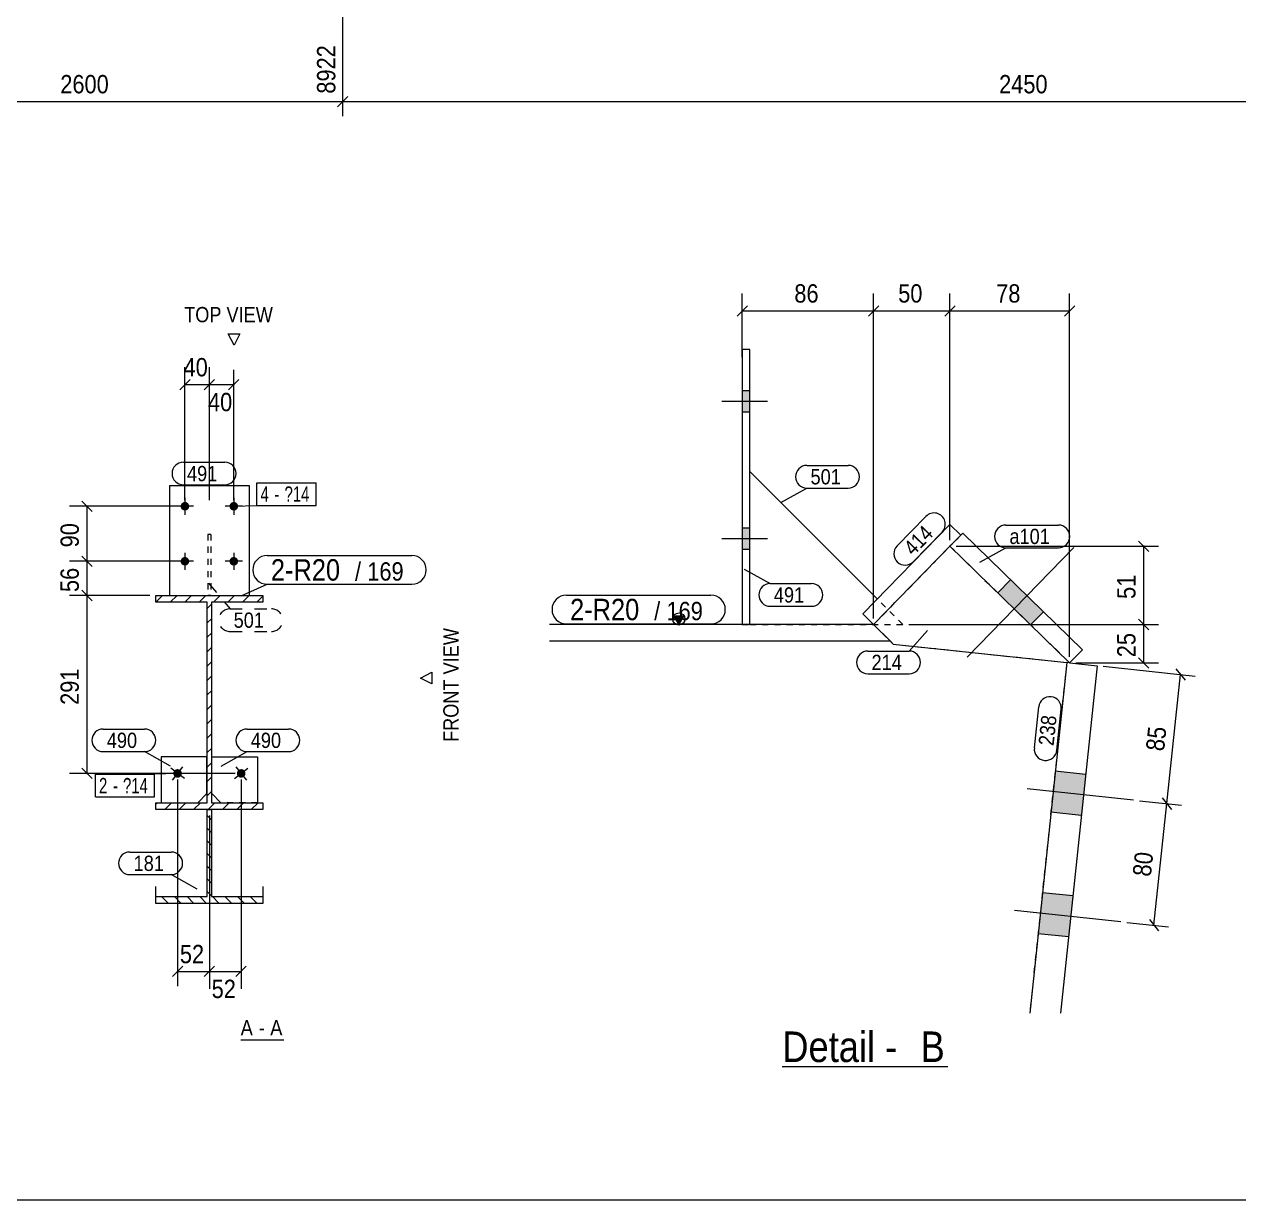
# Model space of a CAD drawing. Header units: millimetres. Extents: x 2 to 825, y 1 to 579.
# Drawn here: x 418.2 to 616.8, y 5 to 197.3 of the extents above; entities that cross this region are included whole.
import ezdxf

# ---------------------------------------------------------------- set-up
doc = ezdxf.new("R2010")
doc.units = ezdxf.units.MM
for name, pattern in [('XKITLINE00', [0]), ('XKITLINE01', [4, 1, -1, 1, -1]), ('XKITLINE02', [4, 2, -2])]:
    doc.linetypes.add(name, pattern=pattern)
for name, color, linetype, lineweight in [('Bolt', 3, 'Continuous', 0), ('BoltMark', 7, 'Continuous', 0), ('Dimensions', 7, 'Continuous', 0), ('DrawingSheet', 5, 'Continuous', 0), ('OtherObjectType', 7, 'Continuous', 0), ('Part', 2, 'Continuous', 0), ('PartMark', 7, 'Continuous', 0)]:
    doc.layers.add(name, color=color, linetype=linetype, lineweight=lineweight)
doc.styles.add('ARIAL', font='ARIAL.TTF')
doc.styles.add('ARIAL_NARROW', font='ARIALN.TTF')

# ---------------------------------------------------------------- blocks, each defined once
blk = doc.blocks.new('*A6')
at = {"layer": 'Part', "color": 7, "linetype": 'XKITLINE00', "lineweight": 0}
for p, q in [((439.7, 102.74), (440.8, 103.84)), ((442.06, 102.74), (443.16, 103.84)), ((444.42, 102.74), (445.52, 103.84)), ((446.78, 102.74), (447.88, 103.84)), ((449.13, 102.74), (450.23, 103.84)), ((451.49, 102.74), (452.59, 103.84)), ((453.85, 102.74), (454.95, 103.84)), ((456.21, 102.74), (457.2, 103.74)), ((439.7, 102.74), (439.7, 102.74)), ((448.1, 101.71), (448.8, 102.41)), ((448.1, 99.35), (448.8, 100.05)), ((448.1, 97), (448.8, 97.7)), ((448.1, 94.64), (448.8, 95.34)), ((448.1, 92.28), (448.8, 92.98)), ((448.1, 89.92), (448.8, 90.62)), ((448.1, 87.57), (448.8, 88.27)), ((448.1, 85.21), (448.8, 85.91)), ((448.1, 82.85), (448.8, 83.55)), ((448.1, 80.49), (448.8, 81.19)), ((448.1, 78.14), (448.8, 78.84)), ((448.1, 75.78), (448.8, 76.48)), ((448.1, 73.42), (448.8, 74.12)), ((448.1, 71.06), (448.8, 71.76)), ((439.71, 69.74), (439.91, 69.94)), ((441.16, 68.84), (442.26, 69.94)), ((443.52, 68.84), (444.62, 69.94)), ((445.88, 68.84), (446.98, 69.94)), ((448.24, 68.84), (449.34, 69.94)), ((450.59, 68.84), (451.69, 69.94)), ((452.95, 68.84), (454.05, 69.94)), ((455.31, 68.84), (456.41, 69.94))]:
    blk.add_line(p, q, dxfattribs=at)
blk = doc.blocks.new('*A7')
at = {"layer": 'Part', "color": 7, "linetype": 'XKITLINE00', "lineweight": 0}
for p, q in [((448.8, 67.14), (448.1, 67.84)), ((448.8, 65.07), (448.1, 65.77)), ((448.8, 63), (448.1, 63.7)), ((448.8, 60.93), (448.1, 61.63)), ((448.8, 58.86), (448.1, 59.56)), ((448.8, 56.79), (448.1, 57.49)), ((440.74, 54.5), (440.66, 54.58)), ((441.78, 53.47), (440.74, 54.5)), ((443.85, 53.47), (442.73, 54.58)), ((445.92, 53.47), (444.8, 54.58)), ((447.99, 53.47), (446.87, 54.58)), ((448.8, 54.72), (448.1, 55.42)), ((450.06, 53.47), (448.94, 54.58)), ((452.13, 53.47), (451.01, 54.58)), ((454.2, 53.47), (453.08, 54.58)), ((456.27, 53.47), (455.15, 54.58))]:
    blk.add_line(p, q, dxfattribs=at)
blk = doc.blocks.new('*A124')
at = {"layer": 'Bolt'}
for points in [[(535.63, 137.35), (536.88, 137.35), (536.88, 133.85), (535.63, 133.85)], [(535.63, 137.35), (536.88, 137.35), (536.88, 133.85), (535.63, 133.85)], [(535.63, 114.85), (536.88, 114.85), (536.88, 111.35), (535.63, 111.35)], [(535.63, 114.85), (536.88, 114.85), (536.88, 111.35), (535.63, 111.35)]]:
    blk.add_hatch(color=3, dxfattribs=at).paths.add_polyline_path(points, flags=17)
at = {"layer": 'Bolt', "color": 3, "linetype": 'XKITLINE00', "lineweight": 0}
for p, q in [((536.88, 137.35), (535.63, 137.35)), ((536.88, 137.35), (535.63, 137.35)), ((539.78, 135.6), (532.28, 135.6)), ((539.78, 135.6), (532.28, 135.6)), ((536.88, 133.85), (535.63, 133.85)), ((536.88, 133.85), (535.63, 133.85)), ((536.88, 114.85), (535.63, 114.85)), ((536.88, 114.85), (535.63, 114.85)), ((539.78, 113.1), (532.28, 113.1)), ((539.78, 113.1), (532.28, 113.1)), ((536.88, 111.35), (535.63, 111.35)), ((536.88, 111.35), (535.63, 111.35))]:
    blk.add_line(p, q, dxfattribs=at)
blk = doc.blocks.new('*A125')
at = {"layer": 'Bolt'}
for points in [[(591.09, 67.87), (586.11, 68.4), (586.82, 75.11), (591.8, 74.58)], [(591.09, 67.87), (586.11, 68.4), (586.82, 75.11), (591.8, 74.58)], [(588.99, 47.98), (584.02, 48.51), (584.73, 55.22), (589.7, 54.7)], [(588.99, 47.98), (584.02, 48.51), (584.73, 55.22), (589.7, 54.7)]]:
    blk.add_hatch(color=3, dxfattribs=at).paths.add_polyline_path(points, flags=17)
at = {"layer": 'Bolt', "color": 3, "linetype": 'XKITLINE00', "lineweight": 0}
for p, q in [((591.8, 74.58), (586.82, 75.11)), ((591.8, 74.58), (586.82, 75.11)), ((599.65, 70.36), (582.24, 72.2)), ((599.65, 70.36), (582.24, 72.2)), ((591.09, 67.87), (586.11, 68.4)), ((591.09, 67.87), (586.11, 68.4)), ((589.7, 54.7), (584.73, 55.22)), ((589.7, 54.7), (584.73, 55.22)), ((597.55, 50.47), (580.14, 52.31)), ((597.55, 50.47), (580.14, 52.31)), ((588.99, 47.98), (584.02, 48.51)), ((588.99, 47.98), (584.02, 48.51))]:
    blk.add_line(p, q, dxfattribs=at)
blk = doc.blocks.new('*A126')
at = {"layer": 'Bolt'}
blk.add_hatch(color=3, dxfattribs=at).paths.add_polyline_path([(584.9, 101.19), (582.8, 99.04), (577.43, 104.28), (579.53, 106.43)], flags=17)
blk.add_hatch(color=3, dxfattribs=at).paths.add_polyline_path([(584.9, 101.19), (582.8, 99.04), (577.43, 104.28), (579.53, 106.43)], flags=17)
at = {"layer": 'Bolt', "color": 3, "linetype": 'XKITLINE00', "lineweight": 0}
for p, q in [((589.89, 111.68), (572.44, 93.78)), ((589.89, 111.68), (572.44, 93.78)), ((579.53, 106.43), (577.43, 104.28)), ((579.53, 106.43), (577.43, 104.28)), ((584.9, 101.19), (582.8, 99.04)), ((584.9, 101.19), (582.8, 99.04))]:
    blk.add_line(p, q, dxfattribs=at)
blk = doc.blocks.new('*A127')
at = {"layer": 'Part'}
blk.add_hatch(color=2, dxfattribs=at).paths.add_polyline_path([(524.46, 100.5), (526.06, 100.5), (525.26, 99.1)], flags=17)
at = {"layer": 'Part', "color": 2, "linetype": 'XKITLINE00', "lineweight": 0}
for p, q in [((525.26, 99.1), (524.46, 100.5)), ((524.46, 100.5), (526.06, 100.5)), ((526.06, 100.5), (525.26, 99.1)), ((557.12, 99.1), (504.11, 99.1)), ((559.87, 96.35), (557.12, 99.1)), ((559.87, 96.35), (504.11, 96.35))]:
    blk.add_line(p, q, dxfattribs=at)
at = {"layer": 'Part', "color": 7, "linetype": 'XKITLINE01', "lineweight": 0}
for p, q in [((557.12, 99.09), (504.11, 99.09)), ((557.12, 99.1), (557.12, 99.09)), ((557.12, 99.09), (560.34, 95.88)), ((560.34, 95.88), (588.7, 92.89)), ((588.7, 92.89), (582.65, 35.52))]:
    blk.add_line(p, q, dxfattribs=at)
at = {"layer": 'Part', "color": 2, "linetype": 'XKITLINE00', "lineweight": 0}
blk.add_circle((525.26, 100), 1, dxfattribs=at)
blk = doc.blocks.new('*A128')
at = {"layer": 'Part', "color": 2, "linetype": 'XKITLINE00', "lineweight": 0}
blk.add_line((536.88, 124.1), (557.71, 103.27), dxfattribs=at)
at = {"layer": 'Part', "color": 7, "linetype": 'XKITLINE01', "lineweight": 0}
for p, q in [((536.88, 99.1), (536.88, 124.1)), ((561.88, 99.1), (557.71, 103.27)), ((536.88, 99.1), (561.88, 99.1))]:
    blk.add_line(p, q, dxfattribs=at)
blk = doc.blocks.new('*A129')
at = {"layer": 'Part', "color": 2, "linetype": 'XKITLINE00', "lineweight": 0}
for p, q in [((536.88, 144.1), (535.63, 144.1)), ((535.63, 144.1), (535.63, 99.1)), ((536.88, 99.1), (536.88, 144.1))]:
    blk.add_line(p, q, dxfattribs=at)
at = {"layer": 'Part', "color": 7, "linetype": 'XKITLINE01', "lineweight": 0}
blk.add_line((535.63, 99.1), (536.88, 99.1), dxfattribs=at)
blk = doc.blocks.new('*A130')
at = {"layer": 'Part', "color": 2, "linetype": 'XKITLINE00', "lineweight": 0}
for p, q in [((588.7, 92.89), (582.65, 35.52)), ((593.67, 92.36), (587.68, 35.52)), ((589.17, 92.84), (588.7, 92.89)), ((589.19, 92.83), (593.67, 92.36))]:
    blk.add_line(p, q, dxfattribs=at)
at = {"layer": 'Part', "color": 7, "linetype": 'XKITLINE01', "lineweight": 0}
for p, q in [((589.17, 92.84), (589.19, 92.83)), ((589.19, 92.83), (589.17, 92.84))]:
    blk.add_line(p, q, dxfattribs=at)
blk = doc.blocks.new('*A131')
at = {"layer": 'Part', "color": 2, "linetype": 'XKITLINE00', "lineweight": 0}
for p, q in [((571.71, 114.05), (569.61, 111.9)), ((591.28, 94.97), (571.71, 114.05)), ((569.61, 111.9), (589.18, 92.82)), ((589.18, 92.82), (591.28, 94.97))]:
    blk.add_line(p, q, dxfattribs=at)
blk = doc.blocks.new('*A132')
at = {"layer": 'Part', "color": 2, "linetype": 'XKITLINE00', "lineweight": 0}
for p, q in [((569.57, 115.43), (555.33, 100.83)), ((571.36, 113.69), (569.57, 115.43)), ((569.61, 111.9), (557.12, 99.09)), ((557.12, 99.09), (555.33, 100.83))]:
    blk.add_line(p, q, dxfattribs=at)
at = {"layer": 'Part', "color": 7, "linetype": 'XKITLINE01', "lineweight": 0}
blk.add_line((571.36, 113.69), (569.61, 111.9), dxfattribs=at)
blk = doc.blocks.new('*A133')
at = {"layer": 'Part', "color": 7, "linetype": 'XKITLINE01', "lineweight": 0}
for p, q in [((557.12, 99.09), (569.61, 111.9)), ((569.61, 111.9), (589.18, 92.82)), ((557.12, 99.09), (559.87, 96.35)), ((589.18, 92.82), (588.7, 92.88))]:
    blk.add_line(p, q, dxfattribs=at)
at = {"layer": 'Part', "color": 2, "linetype": 'XKITLINE00', "lineweight": 0}
for p, q in [((559.87, 96.35), (560.34, 95.88)), ((560.34, 95.88), (588.7, 92.88))]:
    blk.add_line(p, q, dxfattribs=at)
blk = doc.blocks.new('*A160')
at = {"layer": 'Bolt'}
for points in [[(445.15, 118.4), (445.15, 118.37), (445.15, 118.34), (445.14, 118.3), (445.13, 118.27), (445.12, 118.24), (445.11, 118.2), (445.1, 118.17), (445.09, 118.14), (445.07, 118.11), (445.06, 118.08), (445.04, 118.05), (445.02, 118.02), (445, 117.99), (444.97, 117.97), (444.95, 117.94), (444.92, 117.92), (444.9, 117.9), (444.87, 117.88), (444.84, 117.86), (444.81, 117.84), (444.78, 117.82), (444.75, 117.81), (444.72, 117.79), (444.69, 117.78), (444.66, 117.77), (444.62, 117.76), (444.59, 117.75), (444.56, 117.75), (444.52, 117.74), (444.49, 117.74), (444.45, 117.74), (444.42, 117.74), (444.39, 117.74), (444.35, 117.75), (444.32, 117.75), (444.28, 117.76), (444.25, 117.77), (444.22, 117.78), (444.19, 117.79), (444.16, 117.81), (444.12, 117.82), (444.09, 117.84), (444.07, 117.86), (444.04, 117.88), (444.01, 117.9), (443.98, 117.92), (443.96, 117.94), (443.94, 117.97), (443.91, 117.99), (443.89, 118.02), (443.87, 118.05), (443.85, 118.08), (443.84, 118.11), (443.82, 118.14), (443.81, 118.17), (443.8, 118.2), (443.78, 118.24), (443.78, 118.27), (443.77, 118.3), (443.76, 118.34), (443.76, 118.37), (443.76, 118.4), (443.75, 118.44), (443.76, 118.47), (443.76, 118.51), (443.76, 118.54), (443.77, 118.58), (443.78, 118.61), (443.78, 118.64), (443.8, 118.67), (443.81, 118.71), (443.82, 118.74), (443.84, 118.77), (443.85, 118.8), (443.87, 118.83), (443.89, 118.86), (443.91, 118.88), (443.94, 118.91), (443.96, 118.93), (443.98, 118.96), (444.01, 118.98), (444.04, 119), (444.07, 119.02), (444.09, 119.04), (444.12, 119.06), (444.16, 119.07), (444.19, 119.09), (444.22, 119.1), (444.25, 119.11), (444.28, 119.12), (444.32, 119.13), (444.35, 119.13), (444.39, 119.14), (444.42, 119.14), (444.45, 119.14), (444.49, 119.14), (444.52, 119.14), (444.56, 119.13), (444.59, 119.13), (444.62, 119.12), (444.66, 119.11), (444.69, 119.1), (444.72, 119.09), (444.75, 119.07), (444.78, 119.06), (444.81, 119.04), (444.84, 119.02), (444.87, 119), (444.9, 118.98), (444.92, 118.96), (444.95, 118.93), (444.97, 118.91), (445, 118.88), (445.02, 118.86), (445.04, 118.83), (445.06, 118.8), (445.07, 118.77), (445.09, 118.74), (445.1, 118.71), (445.11, 118.67), (445.12, 118.64), (445.13, 118.61), (445.14, 118.58), (445.15, 118.54), (445.15, 118.51), (445.15, 118.47), (445.15, 118.44)], [(453.15, 118.4), (453.15, 118.37), (453.15, 118.34), (453.14, 118.3), (453.13, 118.27), (453.12, 118.24), (453.11, 118.2), (453.1, 118.17), (453.09, 118.14), (453.07, 118.11), (453.06, 118.08), (453.04, 118.05), (453.02, 118.02), (453, 117.99), (452.97, 117.97), (452.95, 117.94), (452.92, 117.92), (452.9, 117.9), (452.87, 117.88), (452.84, 117.86), (452.81, 117.84), (452.78, 117.82), (452.75, 117.81), (452.72, 117.79), (452.69, 117.78), (452.66, 117.77), (452.62, 117.76), (452.59, 117.75), (452.56, 117.75), (452.52, 117.74), (452.49, 117.74), (452.45, 117.74), (452.42, 117.74), (452.39, 117.74), (452.35, 117.75), (452.32, 117.75), (452.28, 117.76), (452.25, 117.77), (452.22, 117.78), (452.19, 117.79), (452.16, 117.81), (452.12, 117.82), (452.09, 117.84), (452.07, 117.86), (452.04, 117.88), (452.01, 117.9), (451.98, 117.92), (451.96, 117.94), (451.94, 117.97), (451.91, 117.99), (451.89, 118.02), (451.87, 118.05), (451.85, 118.08), (451.84, 118.11), (451.82, 118.14), (451.81, 118.17), (451.8, 118.2), (451.78, 118.24), (451.78, 118.27), (451.77, 118.3), (451.76, 118.34), (451.76, 118.37), (451.76, 118.4), (451.75, 118.44), (451.76, 118.47), (451.76, 118.51), (451.76, 118.54), (451.77, 118.58), (451.78, 118.61), (451.78, 118.64), (451.8, 118.67), (451.81, 118.71), (451.82, 118.74), (451.84, 118.77), (451.85, 118.8), (451.87, 118.83), (451.89, 118.86), (451.91, 118.88), (451.94, 118.91), (451.96, 118.93), (451.98, 118.96), (452.01, 118.98), (452.04, 119), (452.07, 119.02), (452.09, 119.04), (452.12, 119.06), (452.16, 119.07), (452.19, 119.09), (452.22, 119.1), (452.25, 119.11), (452.28, 119.12), (452.32, 119.13), (452.35, 119.13), (452.39, 119.14), (452.42, 119.14), (452.45, 119.14), (452.49, 119.14), (452.52, 119.14), (452.56, 119.13), (452.59, 119.13), (452.62, 119.12), (452.66, 119.11), (452.69, 119.1), (452.72, 119.09), (452.75, 119.07), (452.78, 119.06), (452.81, 119.04), (452.84, 119.02), (452.87, 119), (452.9, 118.98), (452.92, 118.96), (452.95, 118.93), (452.97, 118.91), (453, 118.88), (453.02, 118.86), (453.04, 118.83), (453.06, 118.8), (453.07, 118.77), (453.09, 118.74), (453.1, 118.71), (453.11, 118.67), (453.12, 118.64), (453.13, 118.61), (453.14, 118.58), (453.15, 118.54), (453.15, 118.51), (453.15, 118.47), (453.15, 118.44)], [(445.15, 109.4), (445.15, 109.37), (445.15, 109.34), (445.14, 109.3), (445.13, 109.27), (445.12, 109.24), (445.11, 109.2), (445.1, 109.17), (445.09, 109.14), (445.07, 109.11), (445.06, 109.08), (445.04, 109.05), (445.02, 109.02), (445, 108.99), (444.97, 108.97), (444.95, 108.94), (444.92, 108.92), (444.9, 108.9), (444.87, 108.88), (444.84, 108.86), (444.81, 108.84), (444.78, 108.82), (444.75, 108.81), (444.72, 108.79), (444.69, 108.78), (444.66, 108.77), (444.62, 108.76), (444.59, 108.75), (444.56, 108.75), (444.52, 108.74), (444.49, 108.74), (444.45, 108.74), (444.42, 108.74), (444.39, 108.74), (444.35, 108.75), (444.32, 108.75), (444.28, 108.76), (444.25, 108.77), (444.22, 108.78), (444.19, 108.79), (444.16, 108.81), (444.12, 108.82), (444.09, 108.84), (444.07, 108.86), (444.04, 108.88), (444.01, 108.9), (443.98, 108.92), (443.96, 108.94), (443.94, 108.97), (443.91, 108.99), (443.89, 109.02), (443.87, 109.05), (443.85, 109.08), (443.84, 109.11), (443.82, 109.14), (443.81, 109.17), (443.8, 109.2), (443.78, 109.24), (443.78, 109.27), (443.77, 109.3), (443.76, 109.34), (443.76, 109.37), (443.76, 109.4), (443.75, 109.44), (443.76, 109.47), (443.76, 109.51), (443.76, 109.54), (443.77, 109.58), (443.78, 109.61), (443.78, 109.64), (443.8, 109.67), (443.81, 109.71), (443.82, 109.74), (443.84, 109.77), (443.85, 109.8), (443.87, 109.83), (443.89, 109.86), (443.91, 109.88), (443.94, 109.91), (443.96, 109.93), (443.98, 109.96), (444.01, 109.98), (444.04, 110), (444.07, 110.02), (444.09, 110.04), (444.12, 110.06), (444.16, 110.07), (444.19, 110.09), (444.22, 110.1), (444.25, 110.11), (444.28, 110.12), (444.32, 110.13), (444.35, 110.13), (444.39, 110.14), (444.42, 110.14), (444.45, 110.14), (444.49, 110.14), (444.52, 110.14), (444.56, 110.13), (444.59, 110.13), (444.62, 110.12), (444.66, 110.11), (444.69, 110.1), (444.72, 110.09), (444.75, 110.07), (444.78, 110.06), (444.81, 110.04), (444.84, 110.02), (444.87, 110), (444.9, 109.98), (444.92, 109.96), (444.95, 109.93), (444.97, 109.91), (445, 109.88), (445.02, 109.86), (445.04, 109.83), (445.06, 109.8), (445.07, 109.77), (445.09, 109.74), (445.1, 109.71), (445.11, 109.67), (445.12, 109.64), (445.13, 109.61), (445.14, 109.58), (445.15, 109.54), (445.15, 109.51), (445.15, 109.47), (445.15, 109.44)], [(453.15, 109.4), (453.15, 109.37), (453.15, 109.34), (453.14, 109.3), (453.13, 109.27), (453.12, 109.24), (453.11, 109.2), (453.1, 109.17), (453.09, 109.14), (453.07, 109.11), (453.06, 109.08), (453.04, 109.05), (453.02, 109.02), (453, 108.99), (452.97, 108.97), (452.95, 108.94), (452.92, 108.92), (452.9, 108.9), (452.87, 108.88), (452.84, 108.86), (452.81, 108.84), (452.78, 108.82), (452.75, 108.81), (452.72, 108.79), (452.69, 108.78), (452.66, 108.77), (452.62, 108.76), (452.59, 108.75), (452.56, 108.75), (452.52, 108.74), (452.49, 108.74), (452.45, 108.74), (452.42, 108.74), (452.39, 108.74), (452.35, 108.75), (452.32, 108.75), (452.28, 108.76), (452.25, 108.77), (452.22, 108.78), (452.19, 108.79), (452.16, 108.81), (452.12, 108.82), (452.09, 108.84), (452.07, 108.86), (452.04, 108.88), (452.01, 108.9), (451.98, 108.92), (451.96, 108.94), (451.94, 108.97), (451.91, 108.99), (451.89, 109.02), (451.87, 109.05), (451.85, 109.08), (451.84, 109.11), (451.82, 109.14), (451.81, 109.17), (451.8, 109.2), (451.78, 109.24), (451.78, 109.27), (451.77, 109.3), (451.76, 109.34), (451.76, 109.37), (451.76, 109.4), (451.75, 109.44), (451.76, 109.47), (451.76, 109.51), (451.76, 109.54), (451.77, 109.58), (451.78, 109.61), (451.78, 109.64), (451.8, 109.67), (451.81, 109.71), (451.82, 109.74), (451.84, 109.77), (451.85, 109.8), (451.87, 109.83), (451.89, 109.86), (451.91, 109.88), (451.94, 109.91), (451.96, 109.93), (451.98, 109.96), (452.01, 109.98), (452.04, 110), (452.07, 110.02), (452.09, 110.04), (452.12, 110.06), (452.16, 110.07), (452.19, 110.09), (452.22, 110.1), (452.25, 110.11), (452.28, 110.12), (452.32, 110.13), (452.35, 110.13), (452.39, 110.14), (452.42, 110.14), (452.45, 110.14), (452.49, 110.14), (452.52, 110.14), (452.56, 110.13), (452.59, 110.13), (452.62, 110.12), (452.66, 110.11), (452.69, 110.1), (452.72, 110.09), (452.75, 110.07), (452.78, 110.06), (452.81, 110.04), (452.84, 110.02), (452.87, 110), (452.9, 109.98), (452.92, 109.96), (452.95, 109.93), (452.97, 109.91), (453, 109.88), (453.02, 109.86), (453.04, 109.83), (453.06, 109.8), (453.07, 109.77), (453.09, 109.74), (453.1, 109.71), (453.11, 109.67), (453.12, 109.64), (453.13, 109.61), (453.14, 109.58), (453.15, 109.54), (453.15, 109.51), (453.15, 109.47), (453.15, 109.44)]]:
    blk.add_hatch(color=3, dxfattribs=at).paths.add_polyline_path(points, flags=17)
at = {"layer": 'Bolt', "color": 3, "linetype": 'XKITLINE00', "lineweight": 0}
for p, q in [((444.45, 119.84), (444.45, 117.04)), ((452.45, 119.84), (452.45, 117.04)), ((445.85, 118.44), (443.05, 118.44)), ((453.85, 118.44), (451.05, 118.44)), ((445.85, 109.44), (443.05, 109.44)), ((444.45, 110.84), (444.45, 108.04)), ((453.85, 109.44), (451.05, 109.44)), ((452.45, 110.84), (452.45, 108.04))]:
    blk.add_line(p, q, dxfattribs=at)
blk = doc.blocks.new('*A161')
at = {"layer": 'Bolt'}
blk.add_hatch(color=3, dxfattribs=at).paths.add_polyline_path([(453.25, 75.31), (453.28, 75.33), (453.31, 75.35), (453.34, 75.36), (453.37, 75.38), (453.4, 75.39), (453.44, 75.4), (453.47, 75.41), (453.5, 75.42), (453.54, 75.43), (453.57, 75.43), (453.6, 75.44), (453.64, 75.44), (453.67, 75.44), (453.71, 75.44), (453.74, 75.43), (453.78, 75.43), (453.81, 75.42), (453.84, 75.41), (453.88, 75.4), (453.91, 75.39), (453.94, 75.38), (453.97, 75.36), (454, 75.35), (454.03, 75.33), (454.06, 75.31), (454.09, 75.29), (454.11, 75.27), (454.14, 75.25), (454.16, 75.22), (454.19, 75.2), (454.21, 75.17), (454.23, 75.14), (454.25, 75.11), (454.26, 75.08), (454.28, 75.05), (454.3, 75.02), (454.31, 74.99), (454.32, 74.96), (454.33, 74.92), (454.34, 74.89), (454.34, 74.86), (454.35, 74.82), (454.35, 74.79), (454.35, 74.75), (454.35, 74.72), (454.35, 74.69), (454.35, 74.65), (454.34, 74.62), (454.34, 74.58), (454.33, 74.55), (454.32, 74.52), (454.31, 74.49), (454.29, 74.45), (454.28, 74.42), (454.26, 74.39), (454.25, 74.36), (454.23, 74.33), (454.21, 74.31), (454.18, 74.28), (454.16, 74.26), (454.14, 74.23), (454.11, 74.21), (454.08, 74.19), (454.06, 74.17), (454.03, 74.15), (454, 74.13), (453.97, 74.11), (453.94, 74.1), (453.91, 74.09), (453.87, 74.07), (453.84, 74.06), (453.81, 74.06), (453.77, 74.05), (453.74, 74.04), (453.7, 74.04), (453.67, 74.04), (453.64, 74.04), (453.6, 74.04), (453.57, 74.04), (453.53, 74.05), (453.5, 74.06), (453.47, 74.06), (453.43, 74.07), (453.4, 74.09), (453.37, 74.1), (453.34, 74.11), (453.31, 74.13), (453.28, 74.15), (453.25, 74.17), (453.22, 74.19), (453.2, 74.21), (453.17, 74.23), (453.15, 74.26), (453.12, 74.28), (453.1, 74.31), (453.08, 74.34), (453.06, 74.37), (453.04, 74.4), (453.03, 74.43), (453.01, 74.46), (453, 74.49), (452.99, 74.52), (452.98, 74.55), (452.97, 74.59), (452.96, 74.62), (452.96, 74.65), (452.96, 74.69), (452.95, 74.72), (452.95, 74.76), (452.96, 74.79), (452.96, 74.83), (452.97, 74.86), (452.97, 74.89), (452.98, 74.93), (452.99, 74.96), (453, 74.99), (453.02, 75.02), (453.03, 75.05), (453.05, 75.09), (453.06, 75.11), (453.08, 75.14), (453.1, 75.17), (453.13, 75.2), (453.15, 75.22), (453.17, 75.25), (453.2, 75.27), (453.22, 75.29)], flags=17)
at = {"layer": 'Bolt', "color": 3, "linetype": 'XKITLINE00', "lineweight": 0}
for p, q in [((452.55, 73.88), (454.76, 75.6)), ((452.8, 75.84), (454.51, 73.63))]:
    blk.add_line(p, q, dxfattribs=at)
blk = doc.blocks.new('*A162')
at = {"layer": 'Bolt'}
blk.add_hatch(color=3, dxfattribs=at).paths.add_polyline_path([(442.8, 74.21), (442.77, 74.23), (442.75, 74.26), (442.73, 74.28), (442.7, 74.31), (442.68, 74.33), (442.66, 74.36), (442.65, 74.39), (442.63, 74.42), (442.62, 74.45), (442.6, 74.49), (442.59, 74.52), (442.58, 74.55), (442.57, 74.58), (442.57, 74.62), (442.56, 74.65), (442.56, 74.69), (442.55, 74.72), (442.55, 74.75), (442.56, 74.79), (442.56, 74.82), (442.56, 74.86), (442.57, 74.89), (442.58, 74.92), (442.59, 74.96), (442.6, 74.99), (442.61, 75.02), (442.63, 75.05), (442.64, 75.08), (442.66, 75.11), (442.68, 75.14), (442.7, 75.17), (442.72, 75.2), (442.75, 75.22), (442.77, 75.25), (442.8, 75.27), (442.82, 75.29), (442.85, 75.31), (442.88, 75.33), (442.91, 75.35), (442.94, 75.36), (442.97, 75.38), (443, 75.39), (443.03, 75.4), (443.07, 75.41), (443.1, 75.42), (443.13, 75.43), (443.17, 75.43), (443.2, 75.44), (443.24, 75.44), (443.27, 75.44), (443.3, 75.44), (443.34, 75.43), (443.37, 75.43), (443.41, 75.42), (443.44, 75.41), (443.47, 75.4), (443.51, 75.39), (443.54, 75.38), (443.57, 75.36), (443.6, 75.35), (443.63, 75.33), (443.66, 75.31), (443.68, 75.29), (443.71, 75.27), (443.74, 75.25), (443.76, 75.22), (443.78, 75.2), (443.81, 75.17), (443.83, 75.14), (443.85, 75.11), (443.86, 75.09), (443.88, 75.05), (443.89, 75.02), (443.91, 74.99), (443.92, 74.96), (443.93, 74.93), (443.94, 74.89), (443.94, 74.86), (443.95, 74.83), (443.95, 74.79), (443.95, 74.76), (443.95, 74.72), (443.95, 74.69), (443.95, 74.65), (443.94, 74.62), (443.94, 74.59), (443.93, 74.55), (443.92, 74.52), (443.91, 74.49), (443.9, 74.46), (443.88, 74.43), (443.86, 74.4), (443.85, 74.37), (443.83, 74.34), (443.81, 74.31), (443.79, 74.28), (443.76, 74.26), (443.74, 74.23), (443.71, 74.21), (443.69, 74.19), (443.66, 74.17), (443.63, 74.15), (443.6, 74.13), (443.57, 74.11), (443.54, 74.1), (443.51, 74.09), (443.48, 74.07), (443.44, 74.06), (443.41, 74.06), (443.38, 74.05), (443.34, 74.04), (443.31, 74.04), (443.27, 74.04), (443.24, 74.04), (443.2, 74.04), (443.17, 74.04), (443.14, 74.05), (443.1, 74.06), (443.07, 74.06), (443.04, 74.07), (443, 74.09), (442.97, 74.1), (442.94, 74.11), (442.91, 74.13), (442.88, 74.15), (442.85, 74.17), (442.82, 74.19)], flags=17)
at = {"layer": 'Bolt', "color": 3, "linetype": 'XKITLINE00', "lineweight": 0}
for p, q in [((444.36, 73.88), (442.15, 75.6)), ((442.4, 73.63), (444.11, 75.84))]:
    blk.add_line(p, q, dxfattribs=at)
blk = doc.blocks.new('*A163')
at = {"layer": 'Part', "color": 2, "linetype": 'XKITLINE00', "lineweight": 0}
for p, q in [((439.7, 102.74), (439.7, 103.84)), ((439.7, 103.84), (457.2, 103.84)), ((457.2, 103.84), (457.2, 102.74)), ((448.1, 102.74), (439.7, 102.74)), ((448.1, 69.94), (448.1, 102.74)), ((457.2, 102.74), (448.8, 102.74)), ((448.8, 102.74), (448.8, 69.94)), ((439.7, 68.84), (439.7, 69.94)), ((439.7, 69.94), (448.1, 69.94)), ((448.8, 69.94), (457.2, 69.94)), ((457.2, 69.94), (457.2, 68.84)), ((457.2, 68.84), (439.7, 68.84))]:
    blk.add_line(p, q, dxfattribs=at)
blk = doc.blocks.new('*A164')
at = {"layer": 'Part', "color": 2, "linetype": 'XKITLINE00', "lineweight": 0}
for p, q in [((441.95, 121.84), (441.95, 103.84)), ((441.95, 121.84), (454.95, 121.84)), ((454.95, 121.84), (454.95, 103.84))]:
    blk.add_line(p, q, dxfattribs=at)
at = {"layer": 'Part', "color": 7, "linetype": 'XKITLINE01', "lineweight": 0}
blk.add_line((441.95, 103.84), (454.95, 103.84), dxfattribs=at)
blk = doc.blocks.new('*A165')
at = {"layer": 'Part', "color": 7, "linetype": 'XKITLINE01', "lineweight": 0}
for p, q in [((448.7, 113.84), (448.2, 113.84)), ((448.2, 113.84), (448.2, 103.84)), ((448.7, 113.84), (448.7, 103.84)), ((448.7, 103.84), (448.2, 103.84))]:
    blk.add_line(p, q, dxfattribs=at)
blk = doc.blocks.new('*A166')
at = {"layer": 'Part', "color": 2, "linetype": 'XKITLINE00', "lineweight": 0}
for p, q in [((448.85, 71.44), (448.85, 77.44)), ((448.85, 77.44), (456.35, 77.44)), ((456.35, 77.44), (456.35, 69.94)), ((450.35, 69.94), (448.85, 71.44))]:
    blk.add_line(p, q, dxfattribs=at)
at = {"layer": 'Part', "color": 7, "linetype": 'XKITLINE01', "lineweight": 0}
blk.add_line((456.35, 69.94), (450.35, 69.94), dxfattribs=at)
blk = doc.blocks.new('*A167')
at = {"layer": 'Part', "color": 2, "linetype": 'XKITLINE00', "lineweight": 0}
for p, q in [((448.05, 77.44), (440.55, 77.44)), ((440.55, 77.44), (440.55, 69.94)), ((448.05, 71.44), (448.05, 77.44)), ((446.55, 69.94), (448.05, 71.44))]:
    blk.add_line(p, q, dxfattribs=at)
at = {"layer": 'Part', "color": 7, "linetype": 'XKITLINE01', "lineweight": 0}
blk.add_line((440.55, 69.94), (446.55, 69.94), dxfattribs=at)
blk = doc.blocks.new('*A168')
at = {"layer": 'Part', "color": 2, "linetype": 'XKITLINE00', "lineweight": 0}
for p, q in [((448.1, 54.58), (448.1, 68.84)), ((448.1, 68.84), (448.8, 68.84)), ((448.8, 68.84), (448.8, 68.84)), ((448.8, 68.84), (448.8, 54.58)), ((439.7, 53.47), (439.7, 56.26)), ((457.2, 56.26), (457.2, 53.47)), ((439.7, 54.58), (448.1, 54.58)), ((448.8, 54.58), (457.2, 54.58)), ((457.2, 53.47), (439.7, 53.47))]:
    blk.add_line(p, q, dxfattribs=at)
blk = doc.blocks.new('*A169')
at = {"layer": 'DrawingSheet', "color": 5, "linetype": 'XKITLINE00', "lineweight": 0}
blk.add_line((5, 5), (825, 5), dxfattribs=at)
blk = doc.blocks.new('*A192')
at = {"layer": 'Dimensions', "color": 7, "linetype": 'XKITLINE00', "lineweight": 0}
for p, q in [((386.78, 271.24), (386.78, 182.24)), ((470.26, 271.24), (470.26, 182.24)), ((387.63, 185.49), (385.93, 183.79)), ((471.11, 185.49), (469.41, 183.79)), ((386.78, 184.64), (470.26, 184.64))]:
    blk.add_line(p, q, dxfattribs=at)
at = {"layer": 'Dimensions', "color": 3}
for p in [(386.78, 184.64), (470.26, 184.64)]:
    blk.add_point(p, dxfattribs=at)
at = {"layer": 'Dimensions', "color": 3, "style": 'ARIAL', "width": 0.85}
blk.add_text('8922', height=3, rotation=90.0002, dxfattribs=at).set_placement((469.06, 185.94))
blk.add_text('2600', height=3, dxfattribs=at).set_placement((424.07, 185.99))
blk = doc.blocks.new('*A193')
at = {"layer": 'Dimensions', "color": 7, "linetype": 'XKITLINE00', "lineweight": 0}
for p, q in [((470.26, 271.24), (470.26, 182.24)), ((471.11, 185.49), (469.41, 183.79)), ((470.26, 184.64), (693.94, 184.64))]:
    blk.add_line(p, q, dxfattribs=at)
at = {"layer": 'Dimensions', "color": 3}
blk.add_point((470.26, 184.64), dxfattribs=at)
at = {"layer": 'Dimensions', "color": 3, "style": 'ARIAL', "width": 0.85}
blk.add_text('2450', height=3, dxfattribs=at).set_placement((577.65, 185.99))
blk = doc.blocks.new('*A280')
at = {"layer": 'Dimensions', "color": 7, "linetype": 'XKITLINE00', "lineweight": 0}
for p, q in [((600.64, 70.26), (607.47, 69.54)), ((602.98, 49.9), (605.08, 69.79)), ((604.33, 70.72), (605.84, 68.86)), ((598.54, 50.37), (605.37, 49.65)), ((602.23, 50.83), (603.74, 48.97))]:
    blk.add_line(p, q, dxfattribs=at)
at = {"layer": 'Dimensions', "color": 3}
for p in [(605.08, 69.79), (602.98, 49.9)]:
    blk.add_point(p, dxfattribs=at)
at = {"layer": 'Dimensions', "color": 3, "style": 'ARIAL', "width": 0.85}
blk.add_text('80', height=3, rotation=83.9784, dxfattribs=at).set_placement((602.46, 57.77))
blk = doc.blocks.new('*A281')
at = {"layer": 'Dimensions', "color": 7, "linetype": 'XKITLINE00', "lineweight": 0}
for p, q in [((594.66, 92.26), (609.7, 90.67)), ((606.55, 91.86), (608.06, 89.99)), ((605.08, 69.79), (607.31, 90.92)), ((600.64, 70.26), (607.47, 69.54)), ((604.33, 70.72), (605.84, 68.86))]:
    blk.add_line(p, q, dxfattribs=at)
at = {"layer": 'Dimensions', "color": 3}
for p in [(607.31, 90.92), (605.08, 69.79)]:
    blk.add_point(p, dxfattribs=at)
at = {"layer": 'Dimensions', "color": 3, "style": 'ARIAL', "width": 0.85}
blk.add_text('85', height=3, rotation=83.9784, dxfattribs=at).set_placement((604.62, 78.29))
blk = doc.blocks.new('*A282')
at = {"layer": 'Dimensions', "color": 7, "linetype": 'XKITLINE00', "lineweight": 0}
for p, q in [((600.46, 99.95), (602.15, 98.25)), ((562.88, 99.1), (603.71, 99.1)), ((601.31, 92.82), (601.31, 99.1)), ((600.46, 93.67), (602.15, 91.98)), ((590.18, 92.82), (603.71, 92.82))]:
    blk.add_line(p, q, dxfattribs=at)
at = {"layer": 'Dimensions', "color": 3}
for p in [(601.31, 99.1), (601.31, 92.82)]:
    blk.add_point(p, dxfattribs=at)
at = {"layer": 'Dimensions', "color": 3, "style": 'ARIAL', "width": 0.85}
blk.add_text('25', height=3, rotation=90.0002, dxfattribs=at).set_placement((599.96, 93.74))
blk = doc.blocks.new('*A283')
at = {"layer": 'Dimensions', "color": 7, "linetype": 'XKITLINE00', "lineweight": 0}
for p, q in [((570.61, 111.9), (603.71, 111.9)), ((600.46, 112.75), (602.15, 111.05)), ((601.31, 99.1), (601.31, 111.9)), ((600.46, 99.95), (602.15, 98.25)), ((562.88, 99.1), (603.71, 99.1))]:
    blk.add_line(p, q, dxfattribs=at)
at = {"layer": 'Dimensions', "color": 3}
for p in [(601.31, 111.9), (601.31, 99.1)]:
    blk.add_point(p, dxfattribs=at)
at = {"layer": 'Dimensions', "color": 3, "style": 'ARIAL', "width": 0.85}
blk.add_text('51', height=3, rotation=90.0002, dxfattribs=at).set_placement((599.96, 103.28))
blk = doc.blocks.new('*A284')
at = {"layer": 'Dimensions', "color": 7, "linetype": 'XKITLINE00', "lineweight": 0}
for p, q in [((535.63, 142.84), (535.63, 153.26)), ((557.12, 100.09), (557.12, 153.26)), ((536.48, 151.25), (534.78, 149.56)), ((557.97, 151.25), (556.27, 149.56)), ((535.63, 150.41), (557.12, 150.41))]:
    blk.add_line(p, q, dxfattribs=at)
at = {"layer": 'Dimensions', "color": 3}
for p in [(535.63, 150.41), (557.12, 150.41)]:
    blk.add_point(p, dxfattribs=at)
at = {"layer": 'Dimensions', "color": 3, "style": 'ARIAL', "width": 0.85}
blk.add_text('86', height=3, dxfattribs=at).set_placement((544.15, 151.76))
blk = doc.blocks.new('*A285')
at = {"layer": 'Dimensions', "color": 7, "linetype": 'XKITLINE00', "lineweight": 0}
for p, q in [((557.12, 100.09), (557.12, 153.26)), ((569.61, 112.9), (569.61, 153.26)), ((557.97, 151.25), (556.27, 149.56)), ((570.46, 151.25), (568.77, 149.56)), ((557.12, 150.41), (569.61, 150.41))]:
    blk.add_line(p, q, dxfattribs=at)
at = {"layer": 'Dimensions', "color": 3}
for p in [(557.12, 150.41), (569.61, 150.41)]:
    blk.add_point(p, dxfattribs=at)
at = {"layer": 'Dimensions', "color": 3, "style": 'ARIAL', "width": 0.85}
blk.add_text('50', height=3, dxfattribs=at).set_placement((561.14, 151.76))
blk = doc.blocks.new('*A286')
at = {"layer": 'Dimensions', "color": 7, "linetype": 'XKITLINE00', "lineweight": 0}
for p, q in [((569.61, 112.9), (569.61, 153.26)), ((589.18, 93.82), (589.18, 153.26)), ((570.46, 151.25), (568.77, 149.56)), ((590.03, 151.25), (588.33, 149.56)), ((569.61, 150.41), (589.18, 150.41))]:
    blk.add_line(p, q, dxfattribs=at)
at = {"layer": 'Dimensions', "color": 3}
for p in [(569.61, 150.41), (589.18, 150.41)]:
    blk.add_point(p, dxfattribs=at)
at = {"layer": 'Dimensions', "color": 3, "style": 'ARIAL', "width": 0.85}
blk.add_text('78', height=3, dxfattribs=at).set_placement((577.17, 151.76))
blk = doc.blocks.new('*A287')
at = {"layer": 'PartMark', "color": 7, "linetype": 'XKITLINE00', "lineweight": 0}
for p, q in [((506.86, 103.9), (530.51, 103.9)), ((506.86, 99.2), (530.51, 99.2))]:
    blk.add_line(p, q, dxfattribs=at)
for centre, start, end in [((506.86, 101.55), 90, 270), ((530.51, 101.55), 270, 90)]:
    blk.add_arc(centre, 2.35, start, end, dxfattribs=at)
at = {"layer": 'PartMark', "color": 1, "style": 'ARIAL', "width": 0.85}
blk.add_text('2-R20', height=3.5, dxfattribs=at).set_placement((507.46, 99.8))
at = {"layer": 'PartMark', "color": 3, "style": 'ARIAL', "width": 0.85}
for s, p in [('/', (521.22, 99.8)), ('169', (523.24, 99.8))]:
    blk.add_text(s, height=3, dxfattribs=at).set_placement(p)
blk = doc.blocks.new('*A288')
at = {"layer": 'PartMark', "color": 7, "linetype": 'XKITLINE00', "lineweight": 0}
for p, q in [((546.2, 125.12), (552.96, 125.12)), ((541.95, 119.03), (546.2, 121.42)), ((546.2, 121.42), (552.96, 121.42))]:
    blk.add_line(p, q, dxfattribs=at)
for centre, start, end in [((546.2, 123.27), 90, 270), ((552.96, 123.27), 270, 90)]:
    blk.add_arc(centre, 1.85, start, end, dxfattribs=at)
at = {"layer": 'PartMark', "color": 3, "style": 'ARIAL', "width": 0.85}
blk.add_text('501', height=2.5, dxfattribs=at).set_placement((546.8, 122.02))
blk = doc.blocks.new('*A289')
at = {"layer": 'PartMark', "color": 7, "linetype": 'XKITLINE00', "lineweight": 0}
for p, q in [((535.95, 108.17), (540.2, 105.78)), ((540.2, 105.78), (546.96, 105.78)), ((540.2, 102.08), (546.96, 102.08))]:
    blk.add_line(p, q, dxfattribs=at)
for centre, start, end in [((540.2, 103.93), 90, 270), ((546.96, 103.93), 270, 90)]:
    blk.add_arc(centre, 1.85, start, end, dxfattribs=at)
at = {"layer": 'PartMark', "color": 3, "style": 'ARIAL', "width": 0.85}
blk.add_text('491', height=2.5, dxfattribs=at).set_placement((540.8, 102.68))
blk = doc.blocks.new('*A290')
at = {"layer": 'PartMark', "color": 7, "linetype": 'XKITLINE00', "lineweight": 0}
for p, q in [((583.41, 78.91), (584.12, 85.63)), ((587.09, 78.52), (587.8, 85.24))]:
    blk.add_line(p, q, dxfattribs=at)
for centre, start, end in [((585.96, 85.44), 353.9789, 173.9789), ((585.25, 78.71), 173.9789, 353.9789)]:
    blk.add_arc(centre, 1.85, start, end, dxfattribs=at)
at = {"layer": 'PartMark', "color": 3, "style": 'ARIAL', "width": 0.85}
blk.add_text('238', height=2.5, rotation=83.9784, dxfattribs=at).set_placement((586.56, 79.18))
blk = doc.blocks.new('*A291')
at = {"layer": 'PartMark', "color": 7, "linetype": 'XKITLINE00', "lineweight": 0}
for p, q in [((578.74, 115.36), (587.35, 115.36)), ((574.49, 109.27), (578.74, 111.66)), ((578.74, 111.66), (587.35, 111.66))]:
    blk.add_line(p, q, dxfattribs=at)
for centre, start, end in [((578.74, 113.51), 90, 270), ((587.35, 113.51), 270, 90)]:
    blk.add_arc(centre, 1.85, start, end, dxfattribs=at)
at = {"layer": 'PartMark', "color": 3, "style": 'ARIAL', "width": 0.85}
blk.add_text('a101', height=2.5, dxfattribs=at).set_placement((579.34, 112.26))
blk = doc.blocks.new('*A292')
at = {"layer": 'PartMark', "color": 7, "linetype": 'XKITLINE00', "lineweight": 0}
for p, q in [((560.96, 111.95), (565.68, 116.79)), ((563.61, 109.37), (568.33, 114.21))]:
    blk.add_line(p, q, dxfattribs=at)
for centre, start, end in [((567, 115.5), 315.7283, 135.7283), ((562.28, 110.66), 135.7283, 315.7283)]:
    blk.add_arc(centre, 1.85, start, end, dxfattribs=at)
at = {"layer": 'PartMark', "color": 3, "style": 'ARIAL', "width": 0.85}
blk.add_text('414', height=2.5, rotation=45.7278, dxfattribs=at).set_placement((563.6, 110.22))
blk = doc.blocks.new('*A293')
at = {"layer": 'PartMark', "color": 7, "linetype": 'XKITLINE00', "lineweight": 0}
for p, q in [((565.94, 98.1), (562.94, 94.75)), ((556.18, 94.75), (562.94, 94.75)), ((556.18, 91.05), (562.94, 91.05))]:
    blk.add_line(p, q, dxfattribs=at)
for centre, start, end in [((556.18, 92.9), 90, 270), ((562.94, 92.9), 270, 90)]:
    blk.add_arc(centre, 1.85, start, end, dxfattribs=at)
at = {"layer": 'PartMark', "color": 3, "style": 'ARIAL', "width": 0.85}
blk.add_text('214', height=2.5, dxfattribs=at).set_placement((556.78, 91.65))
blk = doc.blocks.new('*A294')
at = {"layer": 'OtherObjectType', "color": 6, "linetype": 'XKITLINE00', "lineweight": 0}
blk.add_line((542.18, 26.77), (569.25, 26.77), dxfattribs=at)
at = {"layer": 'OtherObjectType', "color": 7, "style": 'ARIAL', "width": 0.85}
for s, p in [('Detail -', (542.18, 27.52)), ('B', (564.8, 27.52))]:
    blk.add_text(s, height=5, dxfattribs=at).set_placement(p)
blk = doc.blocks.new('*A338')
at = {"layer": 'Dimensions', "color": 7, "linetype": 'XKITLINE00', "lineweight": 0}
for p, q in [((443.25, 73.74), (443.25, 39.94)), ((448.45, 67.84), (448.45, 39.94)), ((444.1, 43.19), (442.41, 41.49)), ((443.25, 42.34), (448.45, 42.34)), ((449.3, 43.19), (447.61, 41.49))]:
    blk.add_line(p, q, dxfattribs=at)
at = {"layer": 'Dimensions', "color": 3}
for p in [(443.25, 42.34), (448.45, 42.34)]:
    blk.add_point(p, dxfattribs=at)
at = {"layer": 'Dimensions', "color": 3, "style": 'ARIAL', "width": 0.85}
blk.add_text('52', height=3, dxfattribs=at).set_placement((443.63, 43.69))
blk = doc.blocks.new('*A339')
at = {"layer": 'Dimensions', "color": 7, "linetype": 'XKITLINE00', "lineweight": 0}
for p, q in [((453.65, 73.74), (453.65, 39.49)), ((448.45, 67.84), (448.45, 39.49)), ((449.3, 43.19), (447.61, 41.49)), ((448.45, 42.34), (453.65, 42.34)), ((454.5, 43.19), (452.81, 41.49))]:
    blk.add_line(p, q, dxfattribs=at)
at = {"layer": 'Dimensions', "color": 3}
for p in [(448.45, 42.34), (453.65, 42.34)]:
    blk.add_point(p, dxfattribs=at)
at = {"layer": 'Dimensions', "color": 3, "style": 'ARIAL', "width": 0.85}
blk.add_text('52', height=3, dxfattribs=at).set_placement((448.83, 37.99))
blk = doc.blocks.new('*A340')
at = {"layer": 'Dimensions', "color": 7, "linetype": 'XKITLINE00', "lineweight": 0}
for p, q in [((444.45, 119.44), (444.45, 141.19)), ((448.45, 119.44), (448.45, 141.19)), ((445.3, 139.19), (443.61, 137.49)), ((449.3, 139.19), (447.61, 137.49)), ((444.45, 138.34), (448.45, 138.34))]:
    blk.add_line(p, q, dxfattribs=at)
at = {"layer": 'Dimensions', "color": 3}
for p in [(444.45, 138.34), (448.45, 138.34)]:
    blk.add_point(p, dxfattribs=at)
at = {"layer": 'Dimensions', "color": 3, "style": 'ARIAL', "width": 0.85}
blk.add_text('40', height=3, dxfattribs=at).set_placement((444.23, 139.69))
blk = doc.blocks.new('*A341')
at = {"layer": 'Dimensions', "color": 7, "linetype": 'XKITLINE00', "lineweight": 0}
for p, q in [((449.3, 139.19), (447.61, 137.49)), ((448.45, 119.44), (448.45, 140.74)), ((453.3, 139.19), (451.61, 137.49)), ((452.45, 119.44), (452.45, 140.74)), ((448.45, 138.34), (452.45, 138.34))]:
    blk.add_line(p, q, dxfattribs=at)
at = {"layer": 'Dimensions', "color": 3}
for p in [(448.45, 138.34), (452.45, 138.34)]:
    blk.add_point(p, dxfattribs=at)
at = {"layer": 'Dimensions', "color": 3, "style": 'ARIAL', "width": 0.85}
blk.add_text('40', height=3, dxfattribs=at).set_placement((448.23, 133.99))
blk = doc.blocks.new('*A342')
at = {"layer": 'Dimensions', "color": 7, "linetype": 'XKITLINE00', "lineweight": 0}
for p, q in [((438.7, 103.84), (425.6, 103.84)), ((427.61, 104.69), (429.3, 102.99)), ((428.45, 74.74), (428.45, 103.84)), ((427.61, 75.59), (429.3, 73.89)), ((452.65, 74.74), (425.6, 74.74))]:
    blk.add_line(p, q, dxfattribs=at)
at = {"layer": 'Dimensions', "color": 3}
for p in [(428.45, 103.84), (428.45, 74.74)]:
    blk.add_point(p, dxfattribs=at)
at = {"layer": 'Dimensions', "color": 3, "style": 'ARIAL', "width": 0.85}
blk.add_text('291', height=3, rotation=90.0002, dxfattribs=at).set_placement((427.1, 85.95))
blk = doc.blocks.new('*A343')
at = {"layer": 'Dimensions', "color": 7, "linetype": 'XKITLINE00', "lineweight": 0}
for p, q in [((443.45, 109.44), (425.6, 109.44)), ((427.61, 110.29), (429.3, 108.59)), ((428.45, 103.84), (428.45, 109.44)), ((438.7, 103.84), (425.6, 103.84)), ((427.61, 104.69), (429.3, 102.99))]:
    blk.add_line(p, q, dxfattribs=at)
at = {"layer": 'Dimensions', "color": 3}
for p in [(428.45, 109.44), (428.45, 103.84)]:
    blk.add_point(p, dxfattribs=at)
at = {"layer": 'Dimensions', "color": 3, "style": 'ARIAL', "width": 0.85}
blk.add_text('56', height=3, rotation=90.0002, dxfattribs=at).set_placement((427.1, 104.41))
blk = doc.blocks.new('*A344')
at = {"layer": 'Dimensions', "color": 7, "linetype": 'XKITLINE00', "lineweight": 0}
for p, q in [((427.61, 119.29), (429.3, 117.59)), ((443.45, 118.44), (425.6, 118.44)), ((428.45, 109.44), (428.45, 118.44)), ((443.45, 109.44), (425.6, 109.44)), ((427.61, 110.29), (429.3, 108.59))]:
    blk.add_line(p, q, dxfattribs=at)
at = {"layer": 'Dimensions', "color": 3}
for p in [(428.45, 118.44), (428.45, 109.44)]:
    blk.add_point(p, dxfattribs=at)
at = {"layer": 'Dimensions', "color": 3, "style": 'ARIAL', "width": 0.85}
blk.add_text('90', height=3, rotation=90.0002, dxfattribs=at).set_placement((427.1, 111.71))
blk = doc.blocks.new('*A345')
at = {"layer": 'BoltMark', "color": 7, "linetype": 'XKITLINE00', "lineweight": 0}
for p, q in [((429.8, 74.59), (439.49, 74.59)), ((429.8, 70.89), (429.8, 74.59)), ((443.25, 74.74), (439.49, 74.59)), ((439.49, 70.89), (439.49, 74.59)), ((429.8, 70.89), (439.49, 70.89))]:
    blk.add_line(p, q, dxfattribs=at)
at = {"layer": 'BoltMark', "color": 3, "style": 'ARIAL_NARROW', "width": 0.85}
for s, p in [('2', (430.4, 71.49)), ('?14', (434.33, 71.49)), ('-', (432.67, 71.49))]:
    blk.add_text(s, height=2.5, dxfattribs=at).set_placement(p)
blk = doc.blocks.new('*A346')
at = {"layer": 'BoltMark', "color": 7, "linetype": 'XKITLINE00', "lineweight": 0}
for p, q in [((456.22, 122.29), (465.91, 122.29)), ((456.22, 118.59), (456.22, 122.29)), ((465.91, 118.59), (465.91, 122.29)), ((452.45, 118.44), (456.22, 118.59)), ((456.22, 118.59), (465.91, 118.59))]:
    blk.add_line(p, q, dxfattribs=at)
at = {"layer": 'BoltMark', "color": 3, "style": 'ARIAL_NARROW', "width": 0.85}
for s, p in [('4', (456.82, 119.19)), ('?14', (460.75, 119.19)), ('-', (459.09, 119.19))]:
    blk.add_text(s, height=2.5, dxfattribs=at).set_placement(p)
blk = doc.blocks.new('*A347')
at = {"layer": 'PartMark', "color": 7, "linetype": 'XKITLINE00', "lineweight": 0}
for p, q in [((435.46, 61.88), (442.22, 61.88)), ((435.46, 58.18), (442.22, 58.18)), ((446.47, 55.78), (442.22, 58.18))]:
    blk.add_line(p, q, dxfattribs=at)
for centre, start, end in [((435.46, 60.03), 90, 270), ((442.22, 60.03), 270, 90)]:
    blk.add_arc(centre, 1.85, start, end, dxfattribs=at)
at = {"layer": 'PartMark', "color": 3, "style": 'ARIAL', "width": 0.85}
blk.add_text('181', height=2.5, dxfattribs=at).set_placement((436.06, 58.78))
blk = doc.blocks.new('*A348')
at = {"layer": 'PartMark', "color": 7, "linetype": 'XKITLINE00', "lineweight": 0}
for p, q in [((431.08, 82), (437.84, 82)), ((431.08, 78.3), (437.84, 78.3)), ((442.08, 75.91), (437.84, 78.3))]:
    blk.add_line(p, q, dxfattribs=at)
for centre, start, end in [((431.08, 80.15), 90, 270), ((437.84, 80.15), 270, 90)]:
    blk.add_arc(centre, 1.85, start, end, dxfattribs=at)
at = {"layer": 'PartMark', "color": 3, "style": 'ARIAL', "width": 0.85}
blk.add_text('490', height=2.5, dxfattribs=at).set_placement((431.68, 78.9))
blk = doc.blocks.new('*A349')
at = {"layer": 'PartMark', "color": 7, "linetype": 'XKITLINE00', "lineweight": 0}
for p, q in [((454.63, 82), (461.39, 82)), ((450.38, 75.91), (454.63, 78.3)), ((454.63, 78.3), (461.39, 78.3))]:
    blk.add_line(p, q, dxfattribs=at)
for centre, start, end in [((454.63, 80.15), 90, 270), ((461.39, 80.15), 270, 90)]:
    blk.add_arc(centre, 1.85, start, end, dxfattribs=at)
at = {"layer": 'PartMark', "color": 3, "style": 'ARIAL', "width": 0.85}
blk.add_text('490', height=2.5, dxfattribs=at).set_placement((455.23, 78.9))
blk = doc.blocks.new('*A350')
at = {"layer": 'PartMark', "color": 7, "linetype": 'XKITLINE02', "lineweight": 0}
for p, q in [((448.33, 105.87), (451.83, 101.66)), ((451.83, 101.66), (458.6, 101.66)), ((451.83, 97.96), (458.6, 97.96))]:
    blk.add_line(p, q, dxfattribs=at)
for centre, start, end in [((451.83, 99.81), 90, 270), ((458.6, 99.81), 270, 90)]:
    blk.add_arc(centre, 1.85, start, end, dxfattribs=at)
at = {"layer": 'PartMark', "color": 3, "style": 'ARIAL', "width": 0.85}
blk.add_text('501', height=2.5, dxfattribs=at).set_placement((452.43, 98.56))
blk = doc.blocks.new('*A351')
at = {"layer": 'PartMark', "color": 7, "linetype": 'XKITLINE00', "lineweight": 0}
for p, q in [((444.2, 125.64), (450.97, 125.64)), ((444.2, 121.94), (450.97, 121.94))]:
    blk.add_line(p, q, dxfattribs=at)
for centre, start, end in [((444.2, 123.79), 90, 270), ((450.97, 123.79), 270, 90)]:
    blk.add_arc(centre, 1.85, start, end, dxfattribs=at)
at = {"layer": 'PartMark', "color": 3, "style": 'ARIAL', "width": 0.85}
blk.add_text('491', height=2.5, dxfattribs=at).set_placement((444.8, 122.54))
blk = doc.blocks.new('*A352')
at = {"layer": 'PartMark', "color": 7, "linetype": 'XKITLINE00', "lineweight": 0}
for p, q in [((457.92, 110.38), (481.57, 110.38)), ((453.68, 103.79), (457.92, 105.68)), ((457.92, 105.68), (481.57, 105.68))]:
    blk.add_line(p, q, dxfattribs=at)
for centre, start, end in [((457.92, 108.03), 90, 270), ((481.57, 108.03), 270, 90)]:
    blk.add_arc(centre, 2.35, start, end, dxfattribs=at)
at = {"layer": 'PartMark', "color": 1, "style": 'ARIAL', "width": 0.85}
blk.add_text('2-R20', height=3.5, dxfattribs=at).set_placement((458.52, 106.28))
at = {"layer": 'PartMark', "color": 3, "style": 'ARIAL', "width": 0.85}
for s, p in [('/', (472.28, 106.28)), ('169', (474.29, 106.28))]:
    blk.add_text(s, height=3, dxfattribs=at).set_placement(p)
blk = doc.blocks.new('*A353')
at = {"layer": 'OtherObjectType', "color": 7, "linetype": 'XKITLINE00', "lineweight": 0}
for p, q in [((452.49, 144.79), (451.55, 146.66)), ((451.55, 146.66), (453.42, 146.66)), ((453.42, 146.66), (452.49, 144.79)), ((452.49, 144.79), (452.49, 144.79)), ((482.97, 90.34), (484.84, 91.28)), ((484.84, 89.4), (482.97, 90.34)), ((482.97, 90.34), (482.97, 90.34)), ((484.84, 91.28), (484.84, 89.4)), ((453.58, 31.14), (460.64, 31.14))]:
    blk.add_line(p, q, dxfattribs=at)
at = {"layer": 'OtherObjectType', "color": 7, "style": 'ARIAL', "width": 0.85}
for s, p in [('TOP VIEW', (444.33, 148.54)), ('A', (453.58, 31.89)), ('A', (458.42, 31.89)), ('-', (456.56, 31.89))]:
    blk.add_text(s, height=2.5, dxfattribs=at).set_placement(p)
blk.add_text('FRONT VIEW', height=2.5, rotation=90, dxfattribs=at).set_placement((489.22, 79.88))

msp = doc.modelspace()

# ---------------------------------------------------------------- block references
at = {"lineweight": 0}
for name in ['*A169', '*A192', '*A193', '*A284', '*A285', '*A286', '*A129', '*A340', '*A341', '*A124', '*A351', '*A128', '*A288', '*A164', '*A346', '*A344', '*A160', '*A292', '*A132', '*A291', '*A165', '*A131', '*A133', '*A283', '*A126', '*A343', '*A352', '*A289', '*A350', '*A342', '*A6', '*A163', '*A287', '*A282', '*A293', '*A130', '*A281', '*A290', '*A348', '*A349', '*A167', '*A162', '*A166', '*A161', '*A345', '*A338', '*A339', '*A125', '*A280', '*A168', '*A7', '*A347', '*A294']:
    msp.add_blockref(name, (0, 0), dxfattribs=at)
at = {"layer": 'OtherObjectType', "lineweight": 0}
msp.add_blockref('*A353', (0, 0), dxfattribs=at)
at = {"layer": 'Part', "lineweight": 0}
msp.add_blockref('*A127', (0, 0), dxfattribs=at)

doc.saveas('drawing.dxf')
